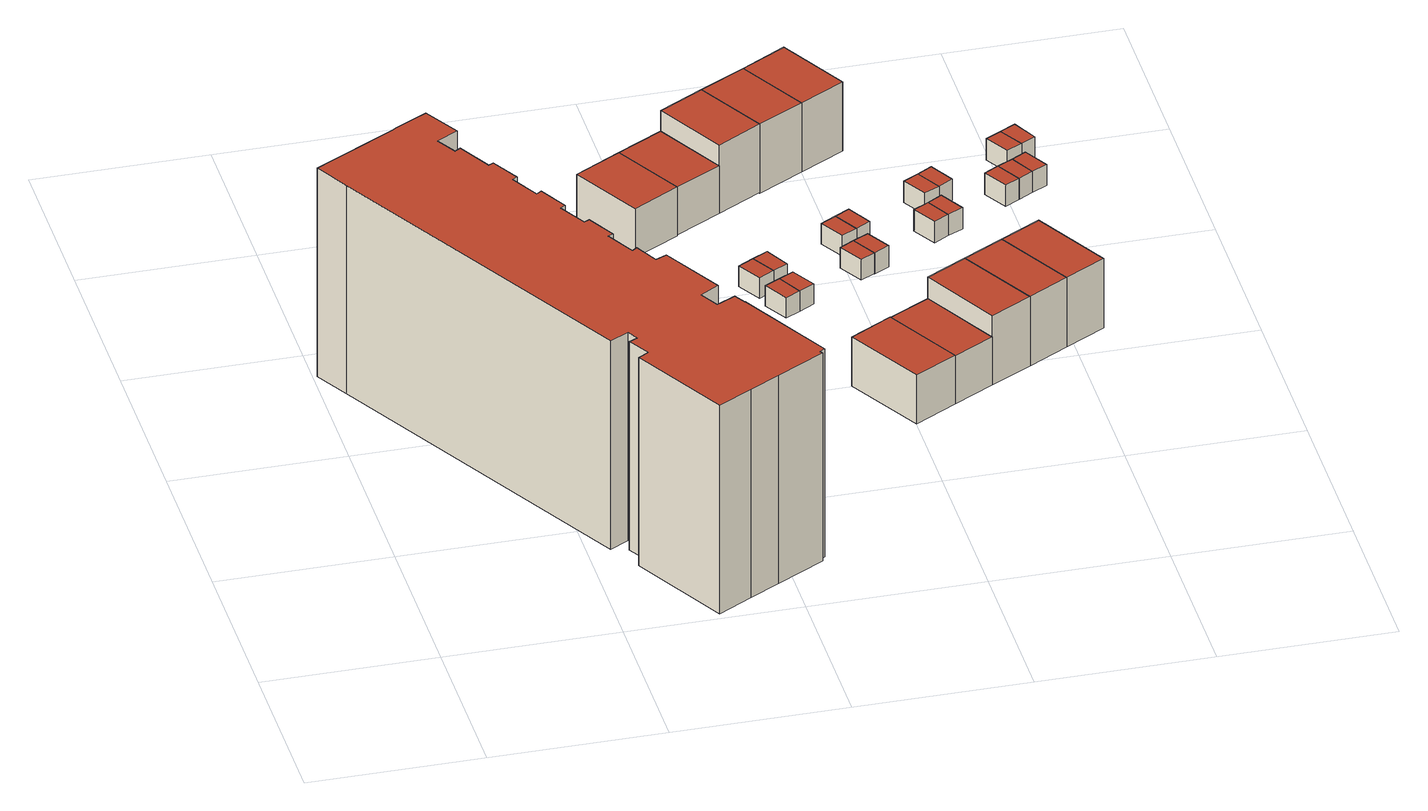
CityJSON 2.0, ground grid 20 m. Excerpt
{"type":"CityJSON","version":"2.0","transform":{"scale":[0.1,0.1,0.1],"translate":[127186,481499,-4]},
"CityObjects":{
"building1":{"type":"Building","attributes":{"b3_dak_type":"multiple horizontal","b3_h_dak_50p":11.09,"b3_h_dak_70p":22.85,"b3_h_dak_max":24.05,"b3_h_dak_min":-0.98,"b3_h_maaiveld":-3.71,"b3_kas_warenhuis":false,"b3_mutatie_ahn3_ahn4":false,"b3_reconstructie_onvolledig":false,"b3_rmse_lod12":9.21,"b3_rmse_lod13":0.517,"b3_rmse_lod22":0.255,"b3_val3dity_lod12":"[]","b3_val3dity_lod13":"[]","b3_val3dity_lod22":"[]","b3_volume_lod12":24160.1,"b3_volume_lod13":17835,"b3_volume_lod22":17754.53,"geconstateerd":false,"oorspronkelijkbouwjaar":2007,"status":"Pand in gebruik"},"children":["building1-1"]},
"building1-1":{"type":"BuildingPart","parents":["building1"],"geometry":[{"type":"Solid","lod":"1.2","boundaries":[[[[0,1,2,3,4,5,6,7,8,9,10,11,12,13,14,15,16,17,18,19,20,21,22,23,24,25,26,27,28,29,30,31,32,33,34,35,36,37,38,39,40,41,42]],[[43,41,40,44]],[[45,1,0,46]],[[46,0,42,47]],[[48,39,38,49]],[[49,38,37,50]],[[51,35,34,52]],[[44,40,39,48]],[[50,37,36,53]],[[54,5,4,55]],[[56,6,5,54]],[[53,36,35,51]],[[52,34,33,57]],[[58,32,31,59]],[[57,33,32,58]],[[60,30,29,61]],[[61,29,28,62]],[[62,28,27,63]],[[64,25,24,65]],[[63,27,26,66]],[[66,26,25,64]],[[65,24,23,67]],[[68,22,21,69]],[[70,20,19,71]],[[71,19,18,72]],[[72,18,17,73]],[[69,21,20,70]],[[74,12,11,75]],[[75,11,10,76]],[[73,17,16,77]],[[78,13,12,74]],[[77,16,15,79]],[[79,15,14,80]],[[80,14,13,78]],[[67,23,22,68]],[[59,31,30,60]],[[55,4,3,81]],[[82,8,7,83]],[[84,9,8,82]],[[83,7,6,56]],[[85,2,1,45]],[[76,10,9,84]],[[81,3,2,85]],[[47,42,41,43]],[[47,43,44,48,49,50,53,51,52,57,58,59,60,61,62,63,66,64,65,67,68,69,70,71,72,73,77,79,80,78,74,75,76,84,82,83,56,54,55,81,85,45,46]]]],"semantics":{"surfaces":[{"type":"GroundSurface"},{"type":"WallSurface","on_footprint_edge":true},{"type":"RoofSurface"}],"values":[[0,1,1,1,1,1,1,1,1,1,1,1,1,1,1,1,1,1,1,1,1,1,1,1,1,1,1,1,1,1,1,1,1,1,1,1,1,1,1,1,1,1,1,1,2]]}}]},
"building2":{"type":"Building","attributes":{"b3_dak_type":"multiple horizontal","b3_h_dak_50p":3.66,"b3_h_dak_70p":3.68,"b3_h_dak_max":3.85,"b3_h_dak_min":3.57,"b3_h_maaiveld":-2.51,"b3_kas_warenhuis":false,"b3_mutatie_ahn3_ahn4":false,"b3_reconstructie_onvolledig":false,"b3_rmse_lod12":0.053,"b3_rmse_lod13":0.053,"b3_rmse_lod22":0.0502,"b3_val3dity_lod12":"[]","b3_val3dity_lod13":"[]","b3_val3dity_lod22":"[]","b3_volume_lod12":350.79,"b3_volume_lod13":350.79,"b3_volume_lod22":350.42,"geconstateerd":false,"oorspronkelijkbouwjaar":2007,"status":"Pand in gebruik"},"children":["building2-1"]},
"building2-1":{"type":"BuildingPart","parents":["building2"],"geometry":[{"type":"Solid","lod":"1.2","boundaries":[[[[86,87,88,89]],[[90,87,86,91]],[[92,88,87,90]],[[91,86,89,93]],[[93,89,88,92]],[[93,92,90,91]]]],"semantics":{"surfaces":[{"type":"GroundSurface"},{"type":"WallSurface","on_footprint_edge":true},{"type":"RoofSurface"}],"values":[[0,1,1,1,1,2]]}}]},
"building3":{"type":"Building","attributes":{"b3_dak_type":"multiple horizontal","b3_h_dak_50p":0.17,"b3_h_dak_70p":0.19,"b3_h_dak_max":0.24,"b3_h_dak_min":0.14,"b3_h_maaiveld":-2.42,"b3_kas_warenhuis":false,"b3_mutatie_ahn3_ahn4":false,"b3_reconstructie_onvolledig":false,"b3_rmse_lod12":0.0272,"b3_rmse_lod13":0.0272,"b3_rmse_lod22":0.0239,"b3_val3dity_lod12":"[]","b3_val3dity_lod13":"[]","b3_val3dity_lod22":"[]","b3_volume_lod12":16.92,"b3_volume_lod13":16.92,"b3_volume_lod22":16.9,"geconstateerd":false,"oorspronkelijkbouwjaar":2007,"status":"Pand in gebruik"},"children":["building3-1"]},
"building3-1":{"type":"BuildingPart","parents":["building3"],"geometry":[{"type":"Solid","lod":"1.2","boundaries":[[[[94,95,96,97]],[[98,95,94,99]],[[100,96,95,98]],[[99,94,97,101]],[[101,97,96,100]],[[101,100,98,99]]]],"semantics":{"surfaces":[{"type":"GroundSurface"},{"type":"WallSurface","on_footprint_edge":true},{"type":"RoofSurface"}],"values":[[0,1,1,1,1,2]]}}]},
"building4":{"type":"Building","attributes":{"b3_dak_type":"slanted","b3_h_dak_50p":3.66,"b3_h_dak_70p":3.68,"b3_h_dak_max":7.28,"b3_h_dak_min":3.58,"b3_h_maaiveld":-2.42,"b3_kas_warenhuis":false,"b3_mutatie_ahn3_ahn4":false,"b3_reconstructie_onvolledig":false,"b3_rmse_lod12":0.621,"b3_rmse_lod13":0.621,"b3_rmse_lod22":0.623,"b3_val3dity_lod12":"[]","b3_val3dity_lod13":"[]","b3_val3dity_lod22":"[]","b3_volume_lod12":333.2,"b3_volume_lod13":333.2,"b3_volume_lod22":332.49,"geconstateerd":false,"oorspronkelijkbouwjaar":2007,"status":"Pand in gebruik"},"children":["building4-1"]},
"building4-1":{"type":"BuildingPart","parents":["building4"],"geometry":[{"type":"Solid","lod":"1.2","boundaries":[[[[102,103,104,105]],[[106,103,102,90]],[[107,104,103,106]],[[90,102,105,92]],[[92,105,104,107]],[[92,107,106,90]]]],"semantics":{"surfaces":[{"type":"GroundSurface"},{"type":"WallSurface","on_footprint_edge":true},{"type":"RoofSurface"}],"values":[[0,1,1,1,1,2]]}}]},
"building5":{"type":"Building","attributes":{"b3_dak_type":"multiple horizontal","b3_h_dak_50p":0.17,"b3_h_dak_70p":0.19,"b3_h_dak_max":0.26,"b3_h_dak_min":0.08,"b3_h_maaiveld":-2.41,"b3_kas_warenhuis":false,"b3_mutatie_ahn3_ahn4":false,"b3_reconstructie_onvolledig":false,"b3_rmse_lod12":0.0295,"b3_rmse_lod13":0.0295,"b3_rmse_lod22":0.0268,"b3_val3dity_lod12":"[]","b3_val3dity_lod13":"[]","b3_val3dity_lod22":"[]","b3_volume_lod12":16.91,"b3_volume_lod13":16.91,"b3_volume_lod22":16.87,"geconstateerd":false,"oorspronkelijkbouwjaar":2007,"status":"Pand in gebruik"},"children":["building5-1"]},
"building5-1":{"type":"BuildingPart","parents":["building5"],"geometry":[{"type":"Solid","lod":"1.2","boundaries":[[[[108,109,110,111]],[[112,109,108,113]],[[113,108,111,114]],[[115,110,109,112]],[[114,111,110,115]],[[114,115,112,113]]]],"semantics":{"surfaces":[{"type":"GroundSurface"},{"type":"WallSurface","on_footprint_edge":true},{"type":"RoofSurface"}],"values":[[0,1,1,1,1,2]]}}]},
"building6":{"type":"Building","attributes":{"b3_dak_type":"multiple horizontal","b3_h_dak_50p":0.17,"b3_h_dak_70p":0.19,"b3_h_dak_max":0.25,"b3_h_dak_min":0.12,"b3_h_maaiveld":-2.42,"b3_kas_warenhuis":false,"b3_mutatie_ahn3_ahn4":false,"b3_reconstructie_onvolledig":false,"b3_rmse_lod12":0.0282,"b3_rmse_lod13":0.0282,"b3_rmse_lod22":0.0245,"b3_val3dity_lod12":"[]","b3_val3dity_lod13":"[]","b3_val3dity_lod22":"[]","b3_volume_lod12":16.97,"b3_volume_lod13":16.97,"b3_volume_lod22":16.92,"geconstateerd":false,"oorspronkelijkbouwjaar":2007,"status":"Pand in gebruik"},"children":["building6-1"]},
"building6-1":{"type":"BuildingPart","parents":["building6"],"geometry":[{"type":"Solid","lod":"1.2","boundaries":[[[[96,95,116,117]],[[100,96,117,118]],[[118,117,116,119]],[[119,116,95,98]],[[98,95,96,100]],[[98,100,118,119]]]],"semantics":{"surfaces":[{"type":"GroundSurface"},{"type":"WallSurface","on_footprint_edge":true},{"type":"RoofSurface"}],"values":[[0,1,1,1,1,2]]}}]},
"building7":{"type":"Building","attributes":{"b3_dak_type":"multiple horizontal","b3_h_dak_50p":0.18,"b3_h_dak_70p":0.2,"b3_h_dak_max":0.31,"b3_h_dak_min":0.02,"b3_h_maaiveld":-2.42,"b3_kas_warenhuis":false,"b3_mutatie_ahn3_ahn4":false,"b3_reconstructie_onvolledig":false,"b3_rmse_lod12":0.0341,"b3_rmse_lod13":0.0341,"b3_rmse_lod22":0.0294,"b3_val3dity_lod12":"[]","b3_val3dity_lod13":"[]","b3_val3dity_lod22":"[]","b3_volume_lod12":17.02,"b3_volume_lod13":17.02,"b3_volume_lod22":16.95,"geconstateerd":false,"oorspronkelijkbouwjaar":2007,"status":"Pand in gebruik"},"children":["building7-1"]},
"building7-1":{"type":"BuildingPart","parents":["building7"],"geometry":[{"type":"Solid","lod":"1.2","boundaries":[[[[120,108,111,121]],[[113,108,120,122]],[[122,120,121,123]],[[114,111,108,113]],[[123,121,111,114]],[[123,114,113,122]]]],"semantics":{"surfaces":[{"type":"GroundSurface"},{"type":"WallSurface","on_footprint_edge":true},{"type":"RoofSurface"}],"values":[[0,1,1,1,1,2]]}}]},
"building8":{"type":"Building","attributes":{"b3_dak_type":"slanted","b3_h_dak_50p":3.66,"b3_h_dak_70p":3.67,"b3_h_dak_max":3.89,"b3_h_dak_min":2.54,"b3_h_maaiveld":-2.49,"b3_kas_warenhuis":false,"b3_mutatie_ahn3_ahn4":false,"b3_reconstructie_onvolledig":false,"b3_rmse_lod12":0.195,"b3_rmse_lod13":0.195,"b3_rmse_lod22":0.0538,"b3_val3dity_lod12":"[]","b3_val3dity_lod13":"[]","b3_val3dity_lod22":"[]","b3_volume_lod12":349.79,"b3_volume_lod13":349.79,"b3_volume_lod22":345.67,"geconstateerd":false,"oorspronkelijkbouwjaar":2007,"status":"Pand in gebruik"},"children":["building8-1"]},
"building8-1":{"type":"BuildingPart","parents":["building8"],"geometry":[{"type":"Solid","lod":"1.2","boundaries":[[[[124,125,126,127]],[[128,125,124,129]],[[129,124,127,130]],[[131,126,125,128]],[[130,127,126,131]],[[130,131,128,129]]]],"semantics":{"surfaces":[{"type":"GroundSurface"},{"type":"WallSurface","on_footprint_edge":true},{"type":"RoofSurface"}],"values":[[0,1,1,1,1,2]]}}]},
"building9":{"type":"Building","attributes":{"b3_dak_type":"slanted","b3_h_dak_50p":5.69,"b3_h_dak_70p":6.32,"b3_h_dak_max":7.38,"b3_h_dak_min":3.92,"b3_h_maaiveld":-2.42,"b3_kas_warenhuis":false,"b3_mutatie_ahn3_ahn4":false,"b3_reconstructie_onvolledig":false,"b3_rmse_lod12":1.18,"b3_rmse_lod13":1.18,"b3_rmse_lod22":0.0289,"b3_val3dity_lod12":"[]","b3_val3dity_lod13":"[]","b3_val3dity_lod22":"[]","b3_volume_lod12":476.89,"b3_volume_lod13":476.89,"b3_volume_lod22":443.28,"geconstateerd":false,"oorspronkelijkbouwjaar":2007,"status":"Pand in gebruik"},"children":["building9-1"]},
"building9-1":{"type":"BuildingPart","parents":["building9"],"geometry":[{"type":"Solid","lod":"1.2","boundaries":[[[[103,132,133,104]],[[134,132,103,135]],[[136,133,132,134]],[[135,103,104,137]],[[137,104,133,136]],[[137,136,134,135]]]],"semantics":{"surfaces":[{"type":"GroundSurface"},{"type":"WallSurface","on_footprint_edge":true},{"type":"RoofSurface"}],"values":[[0,1,1,1,1,2]]}}]},
"building10":{"type":"Building","attributes":{"b3_dak_type":"slanted","b3_h_dak_50p":3.62,"b3_h_dak_70p":3.64,"b3_h_dak_max":7.26,"b3_h_dak_min":1.37,"b3_h_maaiveld":-2.45,"b3_kas_warenhuis":false,"b3_mutatie_ahn3_ahn4":false,"b3_reconstructie_onvolledig":false,"b3_rmse_lod12":0.737,"b3_rmse_lod13":0.737,"b3_rmse_lod22":0.662,"b3_val3dity_lod12":"[]","b3_val3dity_lod13":"[]","b3_val3dity_lod22":"[]","b3_volume_lod12":332.27,"b3_volume_lod13":332.27,"b3_volume_lod22":327.3,"geconstateerd":false,"oorspronkelijkbouwjaar":2007,"status":"Pand in gebruik"},"children":["building10-1"]},
"building10-1":{"type":"BuildingPart","parents":["building10"],"geometry":[{"type":"Solid","lod":"1.2","boundaries":[[[[138,124,127,139]],[[140,124,138,141]],[[141,138,139,142]],[[143,127,124,140]],[[142,139,127,143]],[[142,143,140,141]]]],"semantics":{"surfaces":[{"type":"GroundSurface"},{"type":"WallSurface","on_footprint_edge":true},{"type":"RoofSurface"}],"values":[[0,1,1,1,1,2]]}}]},
"building11":{"type":"Building","attributes":{"b3_dak_type":"multiple horizontal","b3_h_dak_50p":0.17,"b3_h_dak_70p":0.18,"b3_h_dak_max":0.25,"b3_h_dak_min":0.12,"b3_h_maaiveld":-2.45,"b3_kas_warenhuis":false,"b3_mutatie_ahn3_ahn4":false,"b3_reconstructie_onvolledig":false,"b3_rmse_lod12":0.027,"b3_rmse_lod13":0.027,"b3_rmse_lod22":0.0241,"b3_val3dity_lod12":"[]","b3_val3dity_lod13":"[]","b3_val3dity_lod22":"[]","b3_volume_lod12":17.11,"b3_volume_lod13":17.11,"b3_volume_lod22":17.09,"geconstateerd":false,"oorspronkelijkbouwjaar":2007,"status":"Pand in gebruik"},"children":["building11-1"]},
"building11-1":{"type":"BuildingPart","parents":["building11"],"geometry":[{"type":"Solid","lod":"1.2","boundaries":[[[[144,145,146,147]],[[148,145,144,149]],[[150,146,145,148]],[[149,144,147,151]],[[151,147,146,150]],[[151,150,148,149]]]],"semantics":{"surfaces":[{"type":"GroundSurface"},{"type":"WallSurface","on_footprint_edge":true},{"type":"RoofSurface"}],"values":[[0,1,1,1,1,2]]}}]},
"building12":{"type":"Building","attributes":{"b3_dak_type":"multiple horizontal","b3_h_dak_50p":0.18,"b3_h_dak_70p":0.2,"b3_h_dak_max":0.26,"b3_h_dak_min":0.11,"b3_h_maaiveld":-2.45,"b3_kas_warenhuis":false,"b3_mutatie_ahn3_ahn4":false,"b3_reconstructie_onvolledig":false,"b3_rmse_lod12":0.0323,"b3_rmse_lod13":0.0323,"b3_rmse_lod22":0.0281,"b3_val3dity_lod12":"[]","b3_val3dity_lod13":"[]","b3_val3dity_lod22":"[]","b3_volume_lod12":17.12,"b3_volume_lod13":17.12,"b3_volume_lod22":17.12,"geconstateerd":false,"oorspronkelijkbouwjaar":2007,"status":"Pand in gebruik"},"children":["building12-1"]},
"building12-1":{"type":"BuildingPart","parents":["building12"],"geometry":[{"type":"Solid","lod":"1.2","boundaries":[[[[152,153,154,155]],[[156,153,152,157]],[[157,152,155,158]],[[159,154,153,156]],[[158,155,154,159]],[[158,159,156,157]]]],"semantics":{"surfaces":[{"type":"GroundSurface"},{"type":"WallSurface","on_footprint_edge":true},{"type":"RoofSurface"}],"values":[[0,1,1,1,1,2]]}}]},
"building13":{"type":"Building","attributes":{"b3_dak_type":"slanted","b3_h_dak_50p":5.64,"b3_h_dak_70p":6.34,"b3_h_dak_max":7.38,"b3_h_dak_min":3.91,"b3_h_maaiveld":-2.47,"b3_kas_warenhuis":false,"b3_mutatie_ahn3_ahn4":false,"b3_reconstructie_onvolledig":false,"b3_rmse_lod12":1.2,"b3_rmse_lod13":1.2,"b3_rmse_lod22":0.0299,"b3_val3dity_lod12":"[]","b3_val3dity_lod13":"[]","b3_val3dity_lod22":"[]","b3_volume_lod12":480.52,"b3_volume_lod13":480.52,"b3_volume_lod22":445.53,"geconstateerd":false,"oorspronkelijkbouwjaar":2007,"status":"Pand in gebruik"},"children":["building13-1"]},
"building13-1":{"type":"BuildingPart","parents":["building13"],"geometry":[{"type":"Solid","lod":"1.2","boundaries":[[[[160,161,162,163]],[[164,161,160,134]],[[165,162,161,164]],[[134,160,163,136]],[[136,163,162,165]],[[136,165,164,134]]]],"semantics":{"surfaces":[{"type":"GroundSurface"},{"type":"WallSurface","on_footprint_edge":true},{"type":"RoofSurface"}],"values":[[0,1,1,1,1,2]]}}]},
"building14":{"type":"Building","attributes":{"b3_dak_type":"multiple horizontal","b3_h_dak_50p":0.17,"b3_h_dak_70p":0.19,"b3_h_dak_max":0.23,"b3_h_dak_min":0.06,"b3_h_maaiveld":-2.45,"b3_kas_warenhuis":false,"b3_mutatie_ahn3_ahn4":false,"b3_reconstructie_onvolledig":false,"b3_rmse_lod12":0.0312,"b3_rmse_lod13":0.0312,"b3_rmse_lod22":0.0266,"b3_val3dity_lod12":"[]","b3_val3dity_lod13":"[]","b3_val3dity_lod22":"[]","b3_volume_lod12":17.17,"b3_volume_lod13":17.17,"b3_volume_lod22":17.12,"geconstateerd":false,"oorspronkelijkbouwjaar":2007,"status":"Pand in gebruik"},"children":["building14-1"]},
"building14-1":{"type":"BuildingPart","parents":["building14"],"geometry":[{"type":"Solid","lod":"1.2","boundaries":[[[[166,167,168,169]],[[150,167,166,170]],[[170,166,169,171]],[[148,168,167,150]],[[171,169,168,148]],[[171,148,150,170]]]],"semantics":{"surfaces":[{"type":"GroundSurface"},{"type":"WallSurface","on_footprint_edge":true},{"type":"RoofSurface"}],"values":[[0,1,1,1,1,2]]}}]},
"building15":{"type":"Building","attributes":{"b3_dak_type":"multiple horizontal","b3_h_dak_50p":0.18,"b3_h_dak_70p":0.2,"b3_h_dak_max":0.25,"b3_h_dak_min":0.04,"b3_h_maaiveld":-2.45,"b3_kas_warenhuis":false,"b3_mutatie_ahn3_ahn4":false,"b3_reconstructie_onvolledig":false,"b3_rmse_lod12":0.0307,"b3_rmse_lod13":0.0307,"b3_rmse_lod22":0.0287,"b3_val3dity_lod12":"[]","b3_val3dity_lod13":"[]","b3_val3dity_lod22":"[]","b3_volume_lod12":17.17,"b3_volume_lod13":17.17,"b3_volume_lod22":17.13,"geconstateerd":false,"oorspronkelijkbouwjaar":2007,"status":"Pand in gebruik"},"children":["building15-1"]},
"building15-1":{"type":"BuildingPart","parents":["building15"],"geometry":[{"type":"Solid","lod":"1.2","boundaries":[[[[172,173,174,175]],[[157,172,175,176]],[[176,175,174,177]],[[177,174,173,158]],[[158,173,172,157]],[[158,157,176,177]]]],"semantics":{"surfaces":[{"type":"GroundSurface"},{"type":"WallSurface","on_footprint_edge":true},{"type":"RoofSurface"}],"values":[[0,1,1,1,1,2]]}}]},
"building16":{"type":"Building","attributes":{"b3_dak_type":"slanted","b3_h_dak_50p":5.82,"b3_h_dak_70p":6.3,"b3_h_dak_max":7.39,"b3_h_dak_min":1.38,"b3_h_maaiveld":-2.46,"b3_kas_warenhuis":false,"b3_mutatie_ahn3_ahn4":false,"b3_reconstructie_onvolledig":false,"b3_rmse_lod12":1.58,"b3_rmse_lod13":0.989,"b3_rmse_lod22":0.181,"b3_val3dity_lod12":"[]","b3_val3dity_lod13":"[]","b3_val3dity_lod22":"[]","b3_volume_lod12":478.54,"b3_volume_lod13":465.08,"b3_volume_lod22":436.15,"geconstateerd":false,"oorspronkelijkbouwjaar":2007,"status":"Pand in gebruik"},"children":["building16-1"]},
"building16-1":{"type":"BuildingPart","parents":["building16"],"geometry":[{"type":"Solid","lod":"1.2","boundaries":[[[[178,138,139,179]],[[180,138,178,181]],[[181,178,179,182]],[[183,139,138,180]],[[182,179,139,183]],[[182,183,180,181]]]],"semantics":{"surfaces":[{"type":"GroundSurface"},{"type":"WallSurface","on_footprint_edge":true},{"type":"RoofSurface"}],"values":[[0,1,1,1,1,2]]}}]},
"building17":{"type":"Building","attributes":{"b3_dak_type":"slanted","b3_h_dak_50p":5.65,"b3_h_dak_70p":6.3,"b3_h_dak_max":7.38,"b3_h_dak_min":3.78,"b3_h_maaiveld":-2.48,"b3_kas_warenhuis":false,"b3_mutatie_ahn3_ahn4":false,"b3_reconstructie_onvolledig":false,"b3_rmse_lod12":1.19,"b3_rmse_lod13":1.19,"b3_rmse_lod22":0.0305,"b3_val3dity_lod12":"[]","b3_val3dity_lod13":"[]","b3_val3dity_lod22":"[]","b3_volume_lod12":480.52,"b3_volume_lod13":480.52,"b3_volume_lod22":446.51,"geconstateerd":false,"oorspronkelijkbouwjaar":2007,"status":"Pand in gebruik"},"children":["building17-1"]},
"building17-1":{"type":"BuildingPart","parents":["building17"],"geometry":[{"type":"Solid","lod":"1.2","boundaries":[[[[161,184,185,162]],[[186,184,161,164]],[[187,185,184,186]],[[164,161,162,165]],[[165,162,185,187]],[[165,187,186,164]]]],"semantics":{"surfaces":[{"type":"GroundSurface"},{"type":"WallSurface","on_footprint_edge":true},{"type":"RoofSurface"}],"values":[[0,1,1,1,1,2]]}}]},
"building18":{"type":"Building","attributes":{"b3_dak_type":"slanted","b3_h_dak_50p":5.48,"b3_h_dak_70p":6.26,"b3_h_dak_max":7.41,"b3_h_dak_min":1.37,"b3_h_maaiveld":-2.46,"b3_kas_warenhuis":false,"b3_mutatie_ahn3_ahn4":false,"b3_reconstructie_onvolledig":false,"b3_rmse_lod12":1.49,"b3_rmse_lod13":1.49,"b3_rmse_lod22":0.139,"b3_val3dity_lod12":"[]","b3_val3dity_lod13":"[]","b3_val3dity_lod22":"[]","b3_volume_lod12":476.31,"b3_volume_lod13":476.31,"b3_volume_lod22":431.75,"geconstateerd":false,"oorspronkelijkbouwjaar":2007,"status":"Pand in gebruik"},"children":["building18-1"]},
"building18-1":{"type":"BuildingPart","parents":["building18"],"geometry":[{"type":"Solid","lod":"1.2","boundaries":[[[[188,178,179,189]],[[181,178,188,190]],[[190,188,189,191]],[[182,179,178,181]],[[191,189,179,182]],[[191,182,181,190]]]],"semantics":{"surfaces":[{"type":"GroundSurface"},{"type":"WallSurface","on_footprint_edge":true},{"type":"RoofSurface"}],"values":[[0,1,1,1,1,2]]}}]},
"building19":{"type":"Building","attributes":{"b3_dak_type":"multiple horizontal","b3_h_dak_50p":0.17,"b3_h_dak_70p":0.2,"b3_h_dak_max":0.47,"b3_h_dak_min":0.12,"b3_h_maaiveld":-2.47,"b3_kas_warenhuis":false,"b3_mutatie_ahn3_ahn4":false,"b3_reconstructie_onvolledig":false,"b3_rmse_lod12":0.0479,"b3_rmse_lod13":0.0479,"b3_rmse_lod22":0.0467,"b3_val3dity_lod12":"[]","b3_val3dity_lod13":"[]","b3_val3dity_lod22":"[]","b3_volume_lod12":17.31,"b3_volume_lod13":17.31,"b3_volume_lod22":17.3,"geconstateerd":false,"oorspronkelijkbouwjaar":2007,"status":"Pand in gebruik"},"children":["building19-1"]},
"building19-1":{"type":"BuildingPart","parents":["building19"],"geometry":[{"type":"Solid","lod":"1.2","boundaries":[[[[192,193,194,195]],[[196,193,192,197]],[[198,194,193,196]],[[197,192,195,199]],[[199,195,194,198]],[[199,198,196,197]]]],"semantics":{"surfaces":[{"type":"GroundSurface"},{"type":"WallSurface","on_footprint_edge":true},{"type":"RoofSurface"}],"values":[[0,1,1,1,1,2]]}}]},
"building20":{"type":"Building","attributes":{"b3_dak_type":"multiple horizontal","b3_h_dak_50p":0.17,"b3_h_dak_70p":0.19,"b3_h_dak_max":0.27,"b3_h_dak_min":0.11,"b3_h_maaiveld":-2.47,"b3_kas_warenhuis":false,"b3_mutatie_ahn3_ahn4":false,"b3_reconstructie_onvolledig":false,"b3_rmse_lod12":0.0295,"b3_rmse_lod13":0.0295,"b3_rmse_lod22":0.0264,"b3_val3dity_lod12":"[]","b3_val3dity_lod13":"[]","b3_val3dity_lod22":"[]","b3_volume_lod12":17.24,"b3_volume_lod13":17.24,"b3_volume_lod22":17.26,"geconstateerd":false,"oorspronkelijkbouwjaar":2007,"status":"Pand in gebruik"},"children":["building20-1"]},
"building20-1":{"type":"BuildingPart","parents":["building20"],"geometry":[{"type":"Solid","lod":"1.2","boundaries":[[[[200,201,202,203]],[[204,201,200,205]],[[205,200,203,206]],[[207,202,201,204]],[[206,203,202,207]],[[206,207,204,205]]]],"semantics":{"surfaces":[{"type":"GroundSurface"},{"type":"WallSurface","on_footprint_edge":true},{"type":"RoofSurface"}],"values":[[0,1,1,1,1,2]]}}]},
"building21":{"type":"Building","attributes":{"b3_dak_type":"multiple horizontal","b3_h_dak_50p":0.19,"b3_h_dak_70p":0.22,"b3_h_dak_max":0.41,"b3_h_dak_min":0.09,"b3_h_maaiveld":-2.47,"b3_kas_warenhuis":false,"b3_mutatie_ahn3_ahn4":false,"b3_reconstructie_onvolledig":false,"b3_rmse_lod12":0.0616,"b3_rmse_lod13":0.0616,"b3_rmse_lod22":0.0473,"b3_val3dity_lod12":"[]","b3_val3dity_lod13":"[]","b3_val3dity_lod22":"[]","b3_volume_lod12":17.58,"b3_volume_lod13":17.58,"b3_volume_lod22":17.45,"geconstateerd":false,"oorspronkelijkbouwjaar":2007,"status":"Pand in gebruik"},"children":["building21-1"]},
"building21-1":{"type":"BuildingPart","parents":["building21"],"geometry":[{"type":"Solid","lod":"1.2","boundaries":[[[[208,194,193,209]],[[198,194,208,210]],[[210,208,209,211]],[[196,193,194,198]],[[211,209,193,196]],[[211,196,198,210]]]],"semantics":{"surfaces":[{"type":"GroundSurface"},{"type":"WallSurface","on_footprint_edge":true},{"type":"RoofSurface"}],"values":[[0,1,1,1,1,2]]}}]},
"building22":{"type":"Building","attributes":{"b3_dak_type":"slanted","b3_h_dak_50p":5.53,"b3_h_dak_70p":6.26,"b3_h_dak_max":7.41,"b3_h_dak_min":-1.54,"b3_h_maaiveld":-2.45,"b3_kas_warenhuis":false,"b3_mutatie_ahn3_ahn4":false,"b3_reconstructie_onvolledig":false,"b3_rmse_lod12":1.73,"b3_rmse_lod13":1.73,"b3_rmse_lod22":0.489,"b3_val3dity_lod12":"[]","b3_val3dity_lod13":"[]","b3_val3dity_lod22":"[]","b3_volume_lod12":475.17,"b3_volume_lod13":475.17,"b3_volume_lod22":431.73,"geconstateerd":false,"oorspronkelijkbouwjaar":2007,"status":"Pand in gebruik"},"children":["building22-1"]},
"building22-1":{"type":"BuildingPart","parents":["building22"],"geometry":[{"type":"Solid","lod":"1.2","boundaries":[[[[189,212,213,188]],[[214,212,189,191]],[[215,213,212,214]],[[191,189,188,190]],[[190,188,213,215]],[[190,215,214,191]]]],"semantics":{"surfaces":[{"type":"GroundSurface"},{"type":"WallSurface","on_footprint_edge":true},{"type":"RoofSurface"}],"values":[[0,1,1,1,1,2]]}}]},
"building23":{"type":"Building","attributes":{"b3_dak_type":"multiple horizontal","b3_h_dak_50p":0.17,"b3_h_dak_70p":0.19,"b3_h_dak_max":0.23,"b3_h_dak_min":0.12,"b3_h_maaiveld":-2.47,"b3_kas_warenhuis":false,"b3_mutatie_ahn3_ahn4":false,"b3_reconstructie_onvolledig":false,"b3_rmse_lod12":0.0278,"b3_rmse_lod13":0.0278,"b3_rmse_lod22":0.0241,"b3_val3dity_lod12":"[]","b3_val3dity_lod13":"[]","b3_val3dity_lod22":"[]","b3_volume_lod12":17.28,"b3_volume_lod13":17.28,"b3_volume_lod22":17.23,"geconstateerd":false,"oorspronkelijkbouwjaar":2007,"status":"Pand in gebruik"},"children":["building23-1"]},
"building23-1":{"type":"BuildingPart","parents":["building23"],"geometry":[{"type":"Solid","lod":"1.2","boundaries":[[[[200,203,216,217]],[[205,200,217,218]],[[218,217,216,219]],[[219,216,203,206]],[[206,203,200,205]],[[206,205,218,219]]]],"semantics":{"surfaces":[{"type":"GroundSurface"},{"type":"WallSurface","on_footprint_edge":true},{"type":"RoofSurface"}],"values":[[0,1,1,1,1,2]]}}]},
"building24":{"type":"Building","attributes":{"b3_dak_type":"multiple horizontal","b3_h_dak_50p":0.16,"b3_h_dak_70p":0.18,"b3_h_dak_max":0.23,"b3_h_dak_min":0.11,"b3_h_maaiveld":-2.47,"b3_kas_warenhuis":false,"b3_mutatie_ahn3_ahn4":false,"b3_reconstructie_onvolledig":false,"b3_rmse_lod12":0.0271,"b3_rmse_lod13":0.0271,"b3_rmse_lod22":0.0256,"b3_val3dity_lod12":"[]","b3_val3dity_lod13":"[]","b3_val3dity_lod22":"[]","b3_volume_lod12":17.15,"b3_volume_lod13":17.15,"b3_volume_lod22":17.13,"geconstateerd":false,"oorspronkelijkbouwjaar":2007,"status":"Pand in gebruik"},"children":["building24-1"]},
"building24-1":{"type":"BuildingPart","parents":["building24"],"geometry":[{"type":"Solid","lod":"1.2","boundaries":[[[[220,221,222,223]],[[224,221,220,225]],[[226,222,221,224]],[[225,220,223,227]],[[227,223,222,226]],[[227,226,224,225]]]],"semantics":{"surfaces":[{"type":"GroundSurface"},{"type":"WallSurface","on_footprint_edge":true},{"type":"RoofSurface"}],"values":[[0,1,1,1,1,2]]}}]},
"building25":{"type":"Building","attributes":{"b3_dak_type":"multiple horizontal","b3_h_dak_50p":0.17,"b3_h_dak_70p":0.18,"b3_h_dak_max":0.27,"b3_h_dak_min":0.11,"b3_h_maaiveld":-2.48,"b3_kas_warenhuis":false,"b3_mutatie_ahn3_ahn4":false,"b3_reconstructie_onvolledig":false,"b3_rmse_lod12":0.0296,"b3_rmse_lod13":0.0296,"b3_rmse_lod22":0.0282,"b3_val3dity_lod12":"[]","b3_val3dity_lod13":"[]","b3_val3dity_lod22":"[]","b3_volume_lod12":17.05,"b3_volume_lod13":17.05,"b3_volume_lod22":17,"geconstateerd":false,"oorspronkelijkbouwjaar":2007,"status":"Pand in gebruik"},"children":["building25-1"]},
"building25-1":{"type":"BuildingPart","parents":["building25"],"geometry":[{"type":"Solid","lod":"1.2","boundaries":[[[[228,222,221,229]],[[226,222,228,230]],[[230,228,229,231]],[[224,221,222,226]],[[231,229,221,224]],[[231,224,226,230]]]],"semantics":{"surfaces":[{"type":"GroundSurface"},{"type":"WallSurface","on_footprint_edge":true},{"type":"RoofSurface"}],"values":[[0,1,1,1,1,2]]}}]},
"building26":{"type":"Building","attributes":{"b3_dak_type":"multiple horizontal","b3_h_dak_50p":0.17,"b3_h_dak_70p":0.19,"b3_h_dak_max":0.24,"b3_h_dak_min":0.11,"b3_h_maaiveld":-2.48,"b3_kas_warenhuis":false,"b3_mutatie_ahn3_ahn4":false,"b3_reconstructie_onvolledig":false,"b3_rmse_lod12":0.0276,"b3_rmse_lod13":0.0276,"b3_rmse_lod22":0.0233,"b3_val3dity_lod12":"[]","b3_val3dity_lod13":"[]","b3_val3dity_lod22":"[]","b3_volume_lod12":17.34,"b3_volume_lod13":17.34,"b3_volume_lod22":17.29,"geconstateerd":false,"oorspronkelijkbouwjaar":2007,"status":"Pand in gebruik"},"children":["building26-1"]},
"building26-1":{"type":"BuildingPart","parents":["building26"],"geometry":[{"type":"Solid","lod":"1.2","boundaries":[[[[232,233,234,235]],[[236,233,232,237]],[[237,232,235,238]],[[239,234,233,236]],[[238,235,234,239]],[[238,239,236,237]]]],"semantics":{"surfaces":[{"type":"GroundSurface"},{"type":"WallSurface","on_footprint_edge":true},{"type":"RoofSurface"}],"values":[[0,1,1,1,1,2]]}}]},
"building27":{"type":"Building","attributes":{"b3_dak_type":"multiple horizontal","b3_h_dak_50p":0.16,"b3_h_dak_70p":0.17,"b3_h_dak_max":0.24,"b3_h_dak_min":0.11,"b3_h_maaiveld":-2.48,"b3_kas_warenhuis":false,"b3_mutatie_ahn3_ahn4":false,"b3_reconstructie_onvolledig":false,"b3_rmse_lod12":0.0229,"b3_rmse_lod13":0.0229,"b3_rmse_lod22":0.0211,"b3_val3dity_lod12":"[]","b3_val3dity_lod13":"[]","b3_val3dity_lod22":"[]","b3_volume_lod12":16.93,"b3_volume_lod13":16.93,"b3_volume_lod22":16.91,"geconstateerd":false,"oorspronkelijkbouwjaar":2007,"status":"Pand in gebruik"},"children":["building27-1"]},
"building27-1":{"type":"BuildingPart","parents":["building27"],"geometry":[{"type":"Solid","lod":"1.2","boundaries":[[[[229,240,241,228]],[[242,240,229,231]],[[243,241,240,242]],[[231,229,228,230]],[[230,228,241,243]],[[230,243,242,231]]]],"semantics":{"surfaces":[{"type":"GroundSurface"},{"type":"WallSurface","on_footprint_edge":true},{"type":"RoofSurface"}],"values":[[0,1,1,1,1,2]]}}]},
"building28":{"type":"Building","attributes":{"b3_dak_type":"multiple horizontal","b3_h_dak_50p":0.17,"b3_h_dak_70p":0.19,"b3_h_dak_max":0.24,"b3_h_dak_min":0.03,"b3_h_maaiveld":-2.48,"b3_kas_warenhuis":false,"b3_mutatie_ahn3_ahn4":false,"b3_reconstructie_onvolledig":false,"b3_rmse_lod12":0.0313,"b3_rmse_lod13":0.0313,"b3_rmse_lod22":0.0305,"b3_val3dity_lod12":"[]","b3_val3dity_lod13":"[]","b3_val3dity_lod22":"[]","b3_volume_lod12":17.31,"b3_volume_lod13":17.31,"b3_volume_lod22":17.27,"geconstateerd":false,"oorspronkelijkbouwjaar":2007,"status":"Pand in gebruik"},"children":["building28-1"]},
"building28-1":{"type":"BuildingPart","parents":["building28"],"geometry":[{"type":"Solid","lod":"1.2","boundaries":[[[[232,235,244,245]],[[237,232,245,246]],[[246,245,244,247]],[[247,244,235,238]],[[238,235,232,237]],[[238,237,246,247]]]],"semantics":{"surfaces":[{"type":"GroundSurface"},{"type":"WallSurface","on_footprint_edge":true},{"type":"RoofSurface"}],"values":[[0,1,1,1,1,2]]}}]}
},
"vertices":[
[439,81,3],[383,50,3],[348,31,3],[308,9,3],[247,120,3],[259,127,3],[245,152,3],[255,157,3],[248,170,3],[226,158,3],[27,518,3],[5,558,3],[101,610,3],[105,613,3],[143,633,3],[167,591,3],[142,577,3],[155,554,3],[162,558,3],[183,519,3],[189,522,3],[207,489,3],[201,486,3],[219,453,3],[225,457,3],[243,424,3],[237,420,3],[255,388,3],[261,391,3],[279,358,3],[273,355,3],[291,322,3],[297,326,3],[311,299,3],[324,305,3],[363,234,3],[341,221,3],[353,199,3],[375,210,3],[383,196,3],[383,197,3],[443,88,3],[437,84,3],[443,88,268],[383,197,268],[383,50,268],[439,81,268],[437,84,268],[383,196,268],[375,210,268],[353,199,268],[363,234,268],[324,305,268],[341,221,268],[259,127,268],[247,120,268],[245,152,268],[311,299,268],[297,326,268],[291,322,268],[273,355,268],[279,358,268],[261,391,268],[255,388,268],[243,424,268],[225,457,268],[237,420,268],[219,453,268],[201,486,268],[207,489,268],[189,522,268],[183,519,268],[162,558,268],[155,554,268],[101,610,268],[5,558,268],[27,518,268],[142,577,268],[105,613,268],[167,591,268],[143,633,268],[308,9,268],[248,170,268],[255,157,268],[226,158,268],[348,31,268],
[340,760,15],[394,790,15],[438,710,15],[384,680,15],[394,790,77],[340,760,77],[438,710,77],[384,680,77],
[477,598,16],[495,608,16],[511,580,16],[493,570,16],[495,608,42],[477,598,42],[511,580,42],[493,570,42],
[394,790,16],[447,819,16],[491,739,16],[438,710,16],[447,819,77],[491,739,77],
[528,535,16],[511,526,16],[495,554,16],[513,564,16],[511,526,42],[528,535,42],[513,564,42],[495,554,42],
[513,618,16],[528,589,16],[528,589,42],[513,618,42],
[546,545,16],[530,573,16],[546,545,42],[530,573,42],
[645,323,15],[596,296,15],[547,384,15],[596,412,15],[596,296,77],[645,323,77],[596,412,77],[547,384,77],
[499,848,16],[543,768,16],[499,848,103],[447,819,103],[543,768,103],[491,739,103],
[692,349,15],[644,438,15],[645,323,76],[692,349,76],[644,438,76],[596,412,76],
[590,606,16],[607,616,16],[623,587,16],[606,578,16],[607,616,42],[590,606,42],[623,587,42],[606,578,42],
[616,637,16],[598,628,16],[582,656,16],[600,666,16],[598,628,42],[616,637,42],[600,666,42],[582,656,42],
[499,848,15],[552,877,15],[596,797,15],[543,768,15],[552,877,103],[596,797,103],
[641,597,15],[623,587,15],[607,616,15],[625,625,15],[641,597,42],[625,625,42],
[616,637,15],[600,666,15],[617,676,15],[633,647,15],[633,647,42],[617,676,42],
[740,375,15],[691,464,15],[692,349,103],[740,375,103],[691,464,103],[644,438,103],
[604,906,15],[648,826,15],[604,906,103],[648,826,103],
[787,401,15],[738,490,15],[787,401,103],[738,490,103],
[684,658,15],[702,668,15],[717,640,15],[700,630,15],[702,668,42],[684,658,42],[717,640,42],[700,630,42],
[721,695,15],[703,686,15],[687,714,15],[705,724,15],[703,686,42],[721,695,42],[705,724,42],[687,714,42],
[735,649,15],[719,678,15],[735,649,42],[719,678,42],
[785,516,15],[834,427,15],[785,516,103],[834,427,103],
[722,734,15],[738,705,15],[738,705,42],[722,734,42],
[774,708,15],[791,718,15],[807,689,15],[790,680,15],[791,718,42],[774,708,42],[807,689,42],[790,680,42],
[824,699,15],[809,727,15],[824,699,42],[809,727,42],
[826,754,15],[808,744,15],[792,772,15],[810,782,15],[808,744,42],[826,754,42],[810,782,42],[792,772,42],
[826,737,15],[842,708,15],[826,737,42],[842,708,42],
[828,792,15],[843,763,15],[843,763,42],[828,792,42]
]}
